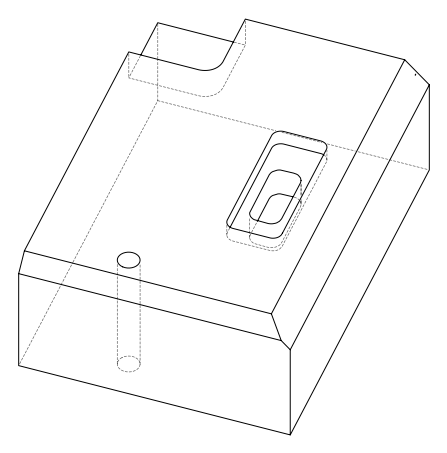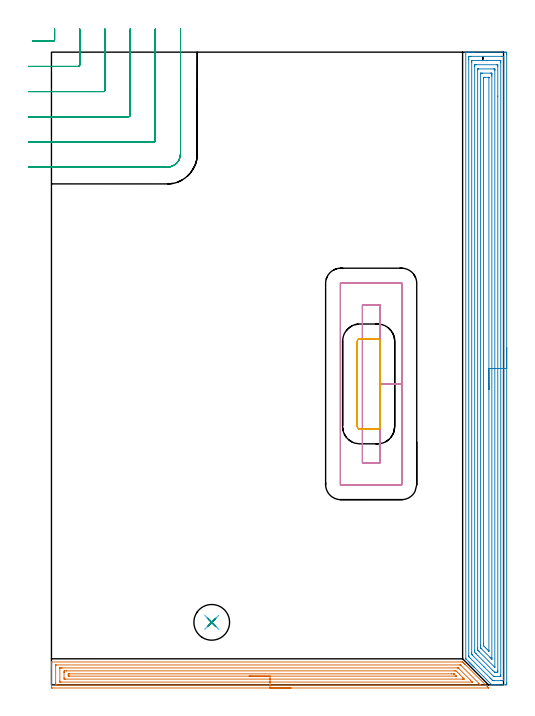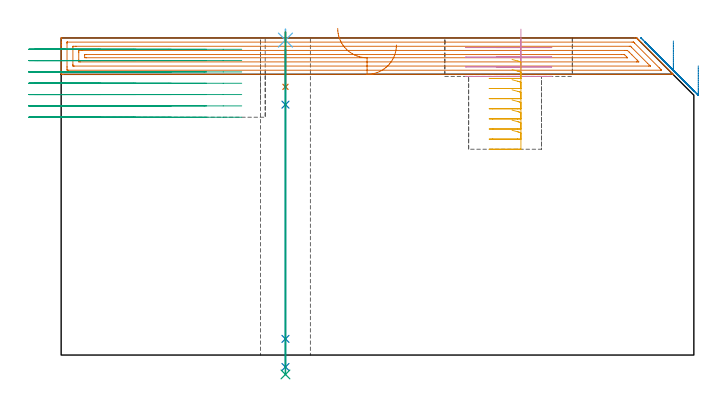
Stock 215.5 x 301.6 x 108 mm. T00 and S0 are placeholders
(PLAN: 9 operations, 6 tool changes, 40.3 min)
(1 AREA_MILL | FG_CHAMFER_SURFACE | UGT0205_001 | 8.31 min | 16434 mm3)
(2 AREA_MILL_1 | FG_CHAMFER_SURFACE_1 | UGT0205_001 | 17.05 min | 56298 mm3)
(3 MILL_CORNER_NOTCH_RECTANGULAR | CORNER_NOTCH_RECTANGULAR | UGT0201_008 | Follow Part, ap 4, ae 75% | 7.44 min | 116669 mm3)
(4 MILL_RECTANGULAR_POCKET | POCKET_RECTANGULAR_STRAIGHT | UGT0201_132 | Follow Part, ap 3.5, ae 75% | 3.84 min | 62140 mm3)
(5 MILL_RECTANGULAR_POCKET_1 | POCKET_RECTANGULAR_STRAIGHT_1 | UGT0201_132 | Follow Part, ap 3.5, ae 75% | 2.53 min | 33690 mm3)
(6 SPOT_DRILL | STEP1HOLE | NXT0321_9005460120000 | 0.03 min | 6 mm3)
(7 DRILL_BLIND_HOLE_INTO_CENTER | STEP1HOLE | NXT0301_082 | 0.08 min | 1476 mm3)
(8 GUN_DRILL_THROUGH_HOLE | STEP1HOLE | UGT0307_008 | 0.55 min | 8785 mm3)
(9 DRILL_TO_ENLARGE_THROUGH_HOLE | STEP1HOLE | UGT0301_044 | 0.47 min | 14222 mm3)
(TOOL UGT0205_001 | Chamfer Mill 20 x 3 x 45 deg. | D20 FL50 Z2)
(TOOL UGT0201_008 | End Mill 16 mm | D16 FL32 Z4)
(TOOL UGT0201_132 | Carbide End Mill 14.0 | D14 FL30 Z4)
(TOOL NXT0321_9005460120000 | NC Spot Drill, 142deg, 12mm, Carbide, Uncoated | D12 PA142 FL30 Z2)
(TOOL NXT0301_082 | Carbide Drill 11.1mm [860.1-1110-033A1-MM 2214] | D11.1 PA140 FL55 Z2)
(TOOL UGT0307_008 | Gun Drill 11 mm | D11 PA130 FL24 Z1)
(TOOL UGT0301_044 | Twist Drill 17 mm | D17 PA118 FL125 Z2)
(OP 1 AREA_MILL)
G17 G21 G94 G90
T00 M6
G54
G17 G0 G90 X114.2 Y-1.5 S1061 M3
G43 Z118. H0
Z105.6
G94 G1 X114.162 Z104.728 F250.
X114.048 Z103.864
X113.859 Z103.012
X113.597 Z102.18
X113.263 Z101.374
X112.86 Z100.6
X112.391 Z99.864
X111.86 Z99.172
X111.271 Z98.529
X110.628 Z97.94
X109.936 Z97.408
X109.2 Z96.94
X108.426 Z96.537
X107.62 Z96.203
X106.788 Z95.941
X105.936 Z95.752
X105.072 Z95.638
X104.2 Z95.6
X0.613
X0.185 Y-1.495 Z95.603
X0.01 Y-1.492 Z95.606
X0. Y-1.312 Z95.785
Y7.788 Z104.883
Y8.342 Z105.439
Y8.671 Z105.767
Y9.224 Z106.32
Y9.553 Z106.648
Y10.554 Z107.653
X0.007 Y10.892 Z107.983
X0.008 Y10.897 Z107.988
X0.166 Y10.9 Z108.
X195.285
X195.992 Y10.903 Z107.995
X196.002 Y10.897 Z107.991
X196.026 Y10.877 Z107.972
X196.178 Y10.723 Z107.821
X196.311 Y10.591 Z107.688
X196.467 Y10.436 Z107.531
X196.624 Y10.277 Z107.374
X196.746 Y10.155 Z107.252
X196.908 Y9.994 Z107.089
X197.071 Y9.83 Z106.928
X197.285 Y9.615 Z106.715
X207.937 Y-1.035 Z96.061
X208.393 Y-1.493 Z95.606
X208.397 Y-1.499 Z95.6
X104.2 Y-1.5
Y-0.086 Z97.014
X2.399 Y-0.085 Z97.015
X2.33
X2.024 Y-0.079 Z97.021
X2.01 Y0.02 Z97.12
X2.003 Y0.238 Z97.338
X2.001 Y0.729 Z97.829
X2. Y1.123 Z98.223
X2.001 Y9.064 Z106.164
X2.008 Y9.459 Z106.559
X2.01 Y9.48 Z106.58
X2.015 Y9.481 Z106.581
X2.038 Y9.484 Z106.584
X2.09 Y9.485 Z106.585
X2.193 Y9.486 Z106.586
X194.46
X194.873 Y9.484 Z106.584
X194.923 Y9.482 Z106.582
X194.946 Y9.479 Z106.579
X194.975 Y9.463 Z106.563
X195.113 Y9.331 Z106.431
X195.285 Y9.164 Z106.264
X203.721 Y0.729 Z97.829
X204.215 Y0.233 Z97.333
X204.422 Y0.016 Z97.116
X204.511 Y-0.079 Z97.021
X204.215 Y-0.084 Z97.016
X204.146 Y-0.085 Z97.015
X104.2 Y-0.086 Z97.014
Y1.328 Z98.428
X4.471 Y1.329 Z98.429
X4.185 Y1.331 Z98.431
X4.09 Y1.332 Z98.432
X4.022 Y1.335 Z98.435
X4.01 Y1.429 Z98.529
X4.004 Y1.612 Z98.712
X4.001 Y1.793 Z98.893
Y7.788 Z104.888
X4.003 Y7.969 Z105.069
X4.009 Y8.031 Z105.131
X4.015 Y8.065 Z105.165
X4.043 Y8.066 Z105.166
X4.185 Y8.069 Z105.169
X4.792 Y8.071 Z105.171
X5.078 Y8.072 Z105.172
X193.499 Y8.071 Z105.171
X193.786 Y8.069 Z105.169
X193.867 Y8.067 Z105.167
X193.914 Y8.065 Z105.165
X193.94 Y8.049 Z105.149
X194.031 Y7.963 Z105.063
X194.211 Y7.788 Z104.888
X199.75 Y2.251 Z99.351
X200.387 Y1.612 Z98.712
X200.643 Y1.351 Z98.451
X200.649 Y1.334 Z98.434
X200.643 Y1.333 Z98.433
X200.036 Y1.329 Z98.429
X104.2 Y1.328 Z98.428
Y2.743 Z99.843
X6.612
X6.122 Y2.748 Z99.848
X6.01 Y2.75 Z99.85
X6.005 Y2.945 Z100.045
X6. Y3.348 Z100.448
Y5.995 Z103.095
Y6.024 Z103.124
X6.01 Y6.45 Z103.55
X6.018 Y6.65 Z103.75
X6.226 Y6.654 Z103.754
X6.864 Y6.657 Z103.757
X7.116
X191.965
X192.606 Y6.653 Z103.753
X192.865 Y6.65 Z103.75
X193.499 Y6.052 Z103.152
X193.528 Y6.024 Z103.124
X194.392 Y5.159 Z102.259
X196.175 Y3.376 Z100.476
X196.605 Y2.934 Z100.034
X196.775 Y2.749 Z99.849
X196.677 Y2.747 Z99.847
X196.178 Y2.743 Z99.843
X195.926
X104.2
Y4.157 Z101.257
X8.65
X8.547 Y4.159 Z101.259
X8.341 Y4.164 Z101.264
X8.01 Y4.174 Z101.274
X8.008 Y4.259 Z101.359
X8.001 Y4.9 Z102.
X8.004 Y5.141 Z102.241
X8.007 Y5.221 Z102.321
X8.009 Y5.235 Z102.335
X8.1 Y5.238 Z102.338
X8.237 Y5.241 Z102.341
X8.444 Y5.243 Z102.343
X8.547
X190.82
X191.611 Y5.242 Z102.342
X191.713 Y5.24 Z102.34
X191.815 Y5.236 Z102.336
X191.862 Y5.227 Z102.327
X191.894 Y5.2 Z102.3
X191.957 Y5.141 Z102.241
X192.606 Y4.495 Z101.595
X192.837 Y4.259 Z101.359
X192.912 Y4.178 Z101.278
X192.921 Y4.163 Z101.263
X192.881 Y4.161 Z101.261
X192.812 Y4.159 Z101.259
X192.709 Y4.157 Z101.257
X192.606
X104.2
X103.328 Z101.295
X102.463 Z101.409
X101.612 Z101.598
X100.78 Z101.86
X99.974 Z102.194
X99.2 Z102.597
X98.464 Z103.065
X97.772 Z103.596
X97.129 Z104.186
X96.54 Z104.829
X96.008 Z105.521
X95.54 Z106.257
X95.137 Z107.031
X94.803 Z107.837
X94.541 Z108.669
X94.352 Z109.52
X94.238 Z110.385
X94.2 Z111.257
G0 Z118.
M5
M2
(OP 2 AREA_MILL_1)
G17 G21 G94 G90
T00 M6
G54
G17 G0 G90 X217. Y160.8 S1061 M3
G43 Z118. H0
Z98.5
G94 G1 Y160.762 Z97.628 F250.
Y160.648 Z96.763
Y160.459 Z95.912
Y160.197 Z95.08
Y159.863 Z94.274
Y159.46 Z93.5
Y158.991 Z92.764
Y158.46 Z92.072
Y157.871 Z91.429
Y157.228 Z90.84
Y156.536 Z90.308
Y155.8 Z89.84
Y155.026 Z89.437
Y154.22 Z89.103
Y153.388 Z88.841
Y152.536 Z88.652
Y151.672 Z88.538
Y150.8 Z88.5
Y1.038
X216.999 Y0.626 Z88.501
X216.995 Y0.149 Z88.503
X216.992 Y0.009 Z88.506
X216.524 Y0. Z88.973
X212.991 Z92.504
X211.577 Z93.919
X211.225 Z94.27
X210.252 Z95.248
X209.9 Y0.01 Z95.6
X209.722 Y0.179 Z95.778
X209.706 Y0.194 Z95.794
X201.675 Y8.224 Z103.823
X201.509 Y8.388 Z103.986
X201.347 Y8.552 Z104.151
X201.228 Y8.671 Z104.27
X201.067 Y8.83 Z104.427
X200.911 Y8.988 Z104.587
X200.781 Y9.118 Z104.716
X200.626 Y9.272 Z104.869
X200.474 Y9.425 Z105.023
X200.334 Y9.565 Z105.163
X200.184 Y9.713 Z105.311
X200.038 Y9.861 Z105.46
X199.887 Y10.012 Z105.61
X199.743 Y10.155 Z105.753
X199.601 Y10.297 Z105.896
X199.44 Y10.458 Z106.057
X199.301 Y10.597 Z106.195
X199.165 Y10.734 Z106.333
X198.993 Y10.905 Z106.504
X197.652 Y12.246 Z107.845
X197.524 Y12.38 Z107.973
X197.505 Y12.404 Z107.991
X197.5 Y12.693 Z108.
Y301.421
X197.503 Y301.593 Z107.988
X197.514 Y301.6 Z107.977
X197.881 Z107.619
X198.153 Z107.347
X198.859 Z106.636
X200.096 Z105.401
X200.626 Z104.869
X201.244 Z104.251
X215.906 Z89.591
X216.524 Y301.595 Z88.974
X216.992 Y301.591 Z88.506
X216.995 Y301.451 Z88.503
X216.999 Y300.974 Z88.501
X217. Y300.492 Z88.5
Y150.8
X215.586 Z89.914
Y3.363
X215.584 Y2.47 Z89.916
X215.583 Y2.413 Z89.917
X215.568 Y2.01 Z89.932
X215.163 Y2.003 Z90.337
X214.757 Y2.001 Z90.743
X214.283 Y2. Z91.217
X211.225 Y2.002 Z94.275
X210.744 Y2.006 Z94.756
X210.341 Y2.018 Z95.159
X209.939 Y2.413 Z95.561
X209.458 Y2.892 Z96.042
X209.042 Y3.307 Z96.458
X199.743 Y12.608 Z105.757
X199.214 Y13.14 Z106.286
X199.033 Y13.329 Z106.467
X198.921 Y13.459 Z106.579
X198.914 Y14.034 Z106.586
Y298.237
X198.916 Y299.13 Z106.584
X198.917 Y299.187 Z106.583
X198.933 Y299.59 Z106.567
X199.337 Y299.597 Z106.163
X199.743 Y299.599 Z105.757
X200.217 Y299.6 Z105.283
X214.757 Y299.599 Z90.743
X215.235 Y299.597 Z90.265
X215.471 Y299.59 Z90.029
X215.579 Y299.574 Z89.921
X215.585 Y299.243 Z89.915
Y299.187
X215.586 Y150.8 Z89.914
X214.172 Z91.328
X214.171 Y4.794 Z91.329
X214.169 Y4.201 Z91.331
X214.166 Y4.051 Z91.334
X214.165 Y4.021 Z91.335
X214.138 Y4.01 Z91.362
X214.07 Y4.003 Z91.43
X213.874 Y4.001 Z91.626
X211.225 Z94.275
X211.026 Y4.004 Z94.474
X210.894 Y4.008 Z94.606
X210.798 Y4.014 Z94.702
X210.759 Y4.049 Z94.741
X210.6 Y4.201 Z94.9
X206.128 Y8.671 Z99.372
X200.626 Y14.175 Z104.874
X200.441 Y14.365 Z105.059
X200.35 Y14.461 Z105.15
X200.335 Y14.492 Z105.165
X200.333 Y14.541 Z105.167
X200.331 Y14.627 Z105.169
X200.329 Y14.928 Z105.171
Y15.229
Y296.806
X200.331 Y297.399 Z105.169
X200.334 Y297.549 Z105.166
X200.335 Y297.579 Z105.165
X200.362 Y297.59 Z105.138
X200.431 Y297.596 Z105.069
X200.626 Y297.599 Z104.874
X207.493 Y297.6 Z98.007
X213.874 Y297.599 Z91.626
X214.073 Y297.597 Z91.427
X214.129 Y297.594 Z91.371
X214.16 Y297.59 Z91.34
X214.165 Y297.577 Z91.335
X214.168 Y297.499 Z91.332
X214.17 Y297.399 Z91.33
X214.171 Y297.098 Z91.329
X214.172 Y296.505 Z91.328
Y150.8
X212.757 Z92.743
Y6.883
X212.753 Y6.23 Z92.747
X212.75 Y6.016 Z92.75
X212.544 Y6.01 Z92.956
X212.097 Y6. Z93.403
X211.661 Z93.839
X211.443 Y6.001 Z94.057
X211.334 Y6.003 Z94.166
X211.279 Y6.006 Z94.221
X211.254 Y6.01 Z94.246
X211.225 Y6.035 Z94.275
X210.366 Y6.883 Z95.134
X203.214 Y14.034 Z102.286
X202.392 Y14.859 Z103.108
X202.326 Y14.928 Z103.174
X201.75 Y15.578 Z103.75
X201.748 Y15.822 Z103.752
X201.743 Y16.479 Z103.757
Y294.717
X201.747 Y295.37 Z103.753
X201.75 Y295.584 Z103.75
X201.956 Y295.59 Z103.544
X202.403 Y295.6 Z103.097
X212.119 Z93.381
X212.546 Y295.593 Z92.954
X212.75 Y295.588 Z92.75
X212.752 Y295.47 Z92.748
X212.756 Y294.954 Z92.744
X212.757 Y280.629 Z92.743
Y150.8
X211.343 Z94.157
X211.342 Y8.671 Z94.158
X211.341 Y8.552 Z94.159
X211.337 Y8.431 Z94.163
X211.334 Y8.376 Z94.166
X211.291 Y8.414 Z94.209
X211.225 Y8.477 Z94.275
X211.028 Y8.671 Z94.472
X203.876 Y15.822 Z101.624
X203.276 Y16.426 Z102.224
X203.206 Y16.5 Z102.294
X203.173 Y16.538 Z102.327
X203.164 Y16.597 Z102.336
X203.16 Y16.716 Z102.34
X203.158 Y16.835 Z102.342
X203.157 Y17.61 Z102.343
Y293.17
X203.16 Y293.41 Z102.34
X203.164 Y293.569 Z102.336
X203.168 Y293.592 Z102.332
X203.173 Y293.594 Z102.327
X203.193 Y293.597 Z102.307
X203.276 Y293.599 Z102.224
X203.496 Y293.6 Z102.004
X210.562 Z94.938
X211.225 Y293.596 Z94.275
X211.318 Y293.593 Z94.182
X211.329 Y293.591 Z94.171
X211.336 Y293.575 Z94.164
X211.339 Y293.45 Z94.161
X211.342 Y293.29 Z94.158
X211.343 Y293.049 Z94.157
Y292.929
Y150.8
X209.929 Z95.571
Y13.14
X209.927 Y12.665 Z95.573
X209.923 Y12.246 Z95.577
X209.922 Y12.238 Z95.578
X209.906 Y12.246 Z95.594
X209.458 Y12.69 Z96.042
X209.007 Y13.14 Z96.493
X204.792 Y17.357 Z100.708
X204.666 Y17.485 Z100.834
X204.605 Y17.552 Z100.895
X204.578 Y17.583 Z100.922
X204.577 Y17.61 Z100.923
X204.573 Y18.085 Z100.927
X204.571 Y18.504 Z100.929
Y18.98
X204.572 Y291.38 Z100.928
X204.573 Y291.499 Z100.927
X204.575 Y291.558 Z100.925
X204.577 Y291.582 Z100.923
X204.596 Y291.593 Z100.904
X205.042 Y291.597 Z100.458
X205.473 Y291.6 Z100.027
X209.458 Y291.599 Z96.042
X209.893 Y291.596 Z95.607
X209.921 Y291.59 Z95.579
X209.924 Y291.564 Z95.576
X209.927 Y291.142 Z95.573
X209.929 Y290.665 Z95.571
Y290.248
Y150.8
X208.515 Z96.985
X208.514 Y16.34 Z96.986
X208.512 Y16.152 Z96.988
X208.51 Y16.107 Z96.99
X208.509 Y16.1 Z96.991
X208.495 Y16.111 Z97.005
X208.431 Y16.171 Z97.069
X207.881 Y16.716 Z97.619
X207.692 Y16.905 Z97.808
X206.987 Y17.61 Z98.513
X206.808 Y17.789 Z98.692
X206.099 Y18.504 Z99.401
X205.997 Y18.612 Z99.503
X205.992 Y18.712 Z99.508
X205.989 Y18.92 Z99.511
X205.986 Y19.336 Z99.514
X205.985 Y19.397 Z99.515
X205.986 Y289.354 Z99.514
X205.989 Y289.562 Z99.511
X205.991 Y289.585 Z99.509
X205.993 Y289.59 Z99.507
X206.03 Y289.593 Z99.47
X206.16 Y289.598 Z99.34
X206.322 Y289.599 Z99.178
X206.565 Y289.6 Z98.935
X208.332 Z97.168
X208.442 Y289.599 Z97.058
X208.471 Y289.598 Z97.029
X208.5 Y289.594 Z97.
X208.508 Y289.59 Z96.992
X208.51 Y289.582 Z96.99
X208.513 Y289.549 Z96.987
X208.515 Y289.415 Z96.985
Y289.354
Y150.8
Y149.928 Z97.023
Y149.063 Z97.137
Y148.212 Z97.326
Y147.38 Z97.588
Y146.574 Z97.922
Y145.8 Z98.325
Y145.064 Z98.794
Y144.372 Z99.325
Y143.729 Z99.914
Y143.14 Z100.557
Y142.608 Z101.249
Y142.14 Z101.985
Y141.737 Z102.759
Y141.403 Z103.565
Y141.141 Z104.397
Y140.952 Z105.249
Y140.838 Z106.114
Y140.8 Z106.985
G0 Z118.
M5
M2
(OP 3 MILL_CORNER_NOTCH_RECTANGULAR)
G17 G21 G94 G90
T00 M6
G54
G17 G0 G90 X-9.079 Y306.8 S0 M3
G43 Z118. H0
Z104.143
G94 G1 X-6.079 F250.
X0.705 F500.
G3 X1.5 Y307.595 R0.8
G1 Y309.6
Y312.6 F250.
G0 Z118.
X-11. Y294.8
Z104.143
G1 X-8.
X12.705 F500.
G3 X13.5 Y295.595 R0.8
G1 Y309.6
Y312.6 F250.
G0 Z118.
X-11. Y282.8
Z104.143
G1 X-8.
X24.704 F500.
G3 X25.5 Y283.596 R0.8
G1 Y309.6
Y312.6 F250.
G0 Z118.
X-11. Y270.8
Z104.143
G1 X-8.
X36.704 F500.
G3 X37.5 Y271.596 R0.8
G1 Y309.6
Y312.6 F250.
G0 Z118.
X-11. Y258.8
Z104.143
G1 X-8.
X48.704 F500.
G3 X49.5 Y259.596 R0.8
G1 Y309.6
Y312.6 F250.
G0 Z118.
X-11. Y246.8
Z104.143
G1 X-8.
X55.2 F500.
G3 X61.5 Y253.1 R6.3
G1 Y309.6
Y312.6 F250.
G0 Z118.
X-9.079 Y306.8
Z100.286
G1 X-6.079
X0.705 F500.
G3 X1.5 Y307.595 R0.8
G1 Y309.6
Y312.6 F250.
G0 Z118.
X-11. Y294.8
Z100.286
G1 X-8.
X12.705 F500.
G3 X13.5 Y295.595 R0.8
G1 Y309.6
Y312.6 F250.
G0 Z118.
X-11. Y282.8
Z100.286
G1 X-8.
X24.704 F500.
G3 X25.5 Y283.596 R0.8
G1 Y309.6
Y312.6 F250.
G0 Z118.
X-11. Y270.8
Z100.286
G1 X-8.
X36.704 F500.
G3 X37.5 Y271.596 R0.8
G1 Y309.6
Y312.6 F250.
G0 Z118.
X-11. Y258.8
Z100.286
G1 X-8.
X48.704 F500.
G3 X49.5 Y259.596 R0.8
G1 Y309.6
Y312.6 F250.
G0 Z118.
X-11. Y246.8
Z100.286
G1 X-8.
X55.2 F500.
G3 X61.5 Y253.1 R6.3
G1 Y309.6
Y312.6 F250.
G0 Z118.
X-9.079 Y306.8
Z96.429
G1 X-6.079
X0.705 F500.
G3 X1.5 Y307.595 R0.8
G1 Y309.6
Y312.6 F250.
G0 Z118.
X-11. Y294.8
Z96.429
G1 X-8.
X12.705 F500.
G3 X13.5 Y295.595 R0.8
G1 Y309.6
Y312.6 F250.
G0 Z118.
X-11. Y282.8
Z96.429
G1 X-8.
X24.704 F500.
G3 X25.5 Y283.596 R0.8
G1 Y309.6
Y312.6 F250.
G0 Z118.
X-11. Y270.8
Z96.429
G1 X-8.
X36.704 F500.
G3 X37.5 Y271.596 R0.8
G1 Y309.6
Y312.6 F250.
G0 Z118.
X-11. Y258.8
Z96.429
G1 X-8.
X48.704 F500.
G3 X49.5 Y259.596 R0.8
G1 Y309.6
Y312.6 F250.
G0 Z118.
X-11. Y246.8
Z96.429
G1 X-8.
X55.2 F500.
G3 X61.5 Y253.1 R6.3
G1 Y309.6
Y312.6 F250.
G0 Z118.
X-9.079 Y306.8
Z92.571
G1 X-6.079
X0.705 F500.
G3 X1.5 Y307.595 R0.8
G1 Y309.6
Y312.6 F250.
G0 Z118.
X-11. Y294.8
Z92.571
G1 X-8.
X12.704 F500.
G3 X13.5 Y295.596 R0.8
G1 Y309.6
Y312.6 F250.
G0 Z118.
X-11. Y282.8
Z92.571
G1 X-8.
X24.704 F500.
G3 X25.5 Y283.596 R0.8
G1 Y309.6
Y312.6 F250.
G0 Z118.
X-11. Y270.8
Z92.571
G1 X-8.
X36.704 F500.
G3 X37.5 Y271.596 R0.8
G1 Y309.6
Y312.6 F250.
G0 Z118.
X-11. Y258.8
Z92.571
G1 X-8.
X48.704 F500.
G3 X49.5 Y259.596 R0.8
G1 Y309.6
Y312.6 F250.
G0 Z118.
X-11. Y246.8
Z92.571
G1 X-8.
X55.2 F500.
G3 X61.5 Y253.1 R6.3
G1 Y309.6
Y312.6 F250.
G0 Z118.
X-9.079 Y306.8
Z88.714
G1 X-6.079
X0.705 F500.
G3 X1.5 Y307.595 R0.8
G1 Y309.6
Y312.6 F250.
G0 Z118.
X-11. Y294.8
Z88.714
G1 X-8.
X12.704 F500.
G3 X13.5 Y295.596 R0.8
G1 Y309.6
Y312.6 F250.
G0 Z118.
X-11. Y282.8
Z88.714
G1 X-8.
X24.704 F500.
G3 X25.5 Y283.596 R0.8
G1 Y309.6
Y312.6 F250.
G0 Z118.
X-11. Y270.8
Z88.714
G1 X-8.
X36.704 F500.
G3 X37.5 Y271.596 R0.8
G1 Y309.6
Y312.6 F250.
G0 Z118.
X-11. Y258.8
Z88.714
G1 X-8.
X48.704 F500.
G3 X49.5 Y259.596 R0.8
G1 Y309.6
Y312.6 F250.
G0 Z118.
X-11. Y246.8
Z88.714
G1 X-8.
X55.2 F500.
G3 X61.5 Y253.1 R6.3
G1 Y309.6
Y312.6 F250.
G0 Z118.
X-9.079 Y306.8
Z84.857
G1 X-6.079
X0.705 F500.
G3 X1.5 Y307.595 R0.8
G1 Y309.6
Y312.6 F250.
G0 Z118.
X-11. Y294.8
Z84.857
G1 X-8.
X12.704 F500.
G3 X13.5 Y295.596 R0.8
G1 Y309.6
Y312.6 F250.
G0 Z118.
X-11. Y282.8
Z84.857
G1 X-8.
X24.704 F500.
G3 X25.5 Y283.596 R0.8
G1 Y309.6
Y312.6 F250.
G0 Z118.
X-11. Y270.8
Z84.857
G1 X-8.
X36.704 F500.
G3 X37.5 Y271.596 R0.8
G1 Y309.6
Y312.6 F250.
G0 Z118.
X-11. Y258.8
Z84.857
G1 X-8.
X48.704 F500.
G3 X49.5 Y259.596 R0.8
G1 Y309.6
Y312.6 F250.
G0 Z118.
X-11. Y246.8
Z84.857
G1 X-8.
X55.2 F500.
G3 X61.5 Y253.1 R6.3
G1 Y309.6
Y312.6 F250.
G0 Z118.
X-9.079 Y306.8
Z81.
G1 X-6.079
X0.705 F500.
G3 X1.5 Y307.595 R0.8
G1 Y309.6
Y312.6 F250.
G0 Z118.
X-11. Y294.8
Z81.
G1 X-8.
X12.704 F500.
G3 X13.5 Y295.596 R0.8
G1 Y309.6
Y312.6 F250.
G0 Z118.
X-11. Y282.8
Z81.
G1 X-8.
X24.704 F500.
G3 X25.5 Y283.596 R0.8
G1 Y309.6
Y312.6 F250.
G0 Z118.
X-11. Y270.8
Z81.
G1 X-8.
X36.704 F500.
G3 X37.5 Y271.596 R0.8
G1 Y309.6
Y312.6 F250.
G0 Z118.
X-11. Y258.8
Z81.
G1 X-8.
X48.704 F500.
G3 X49.5 Y259.596 R0.8
G1 Y309.6
Y312.6 F250.
G0 Z118.
X-11. Y246.8
Z81.
G1 X-8.
X55.2 F500.
G3 X61.5 Y253.1 R6.3
G1 Y309.6
Y312.6 F250.
G0 Z118.
M5
M2
(OP 4 MILL_RECTANGULAR_POCKET)
G17 G21 G94 G90
T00 M6
G54
G17 G0 G90 X156.6 Y120.031 S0 M3
G43 Z118. H0
Z111.
G94 G1 Y143.45 Z104.725 F250.
Y181.1 F500.
X148.2
Y105.8
X156.6
Y143.45
X167.1
Y191.4
G3 X166.9 Y191.6 R0.2
G1 X137.9
G3 X137.7 Y191.4 R0.2
G1 Y95.5
G3 X137.9 Y95.3 R0.2
G1 X166.9
G3 X167.1 Y95.5 R0.2
G1 Y143.45
Y144.45
G0 X156.6 Y120.031 Z107.725
G1 Y143.45 Z101.45 F250.
Y181.1 F500.
X148.2
Y105.8
X156.6
Y143.45
X167.1
Y191.4
G3 X166.9 Y191.6 R0.2
G1 X137.9
G3 X137.7 Y191.4 R0.2
G1 Y95.5
G3 X137.9 Y95.3 R0.2
G1 X166.9
G3 X167.1 Y95.5 R0.2
G1 Y143.45
Y144.45
G0 X156.6 Y120.031 Z104.45
G1 Y143.45 Z98.175 F250.
Y181.1 F500.
X148.2
Y105.8
X156.6
Y143.45
X167.1
Y191.4
G3 X166.9 Y191.6 R0.2
G1 X137.9
G3 X137.7 Y191.4 R0.2
G1 Y95.5
G3 X137.9 Y95.3 R0.2
G1 X166.9
G3 X167.1 Y95.5 R0.2
G1 Y143.45
Y144.45
G0 X156.6 Y120.031 Z101.175
G1 Y143.45 Z94.9 F250.
Y181.1 F500.
X148.2
Y105.8
X156.6
Y143.45
X167.1
Y191.4
G3 X166.9 Y191.6 R0.2
G1 X137.9
G3 X137.7 Y191.4 R0.2
G1 Y95.5
G3 X137.9 Y95.3 R0.2
G1 X166.9
G3 X167.1 Y95.5 R0.2
G1 Y143.45
Y144.45
G0 Z118.
M5
M2
(OP 5 MILL_RECTANGULAR_POCKET_1)
G17 G21 G94 G90
T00 M6
G54
G17 G0 G90 X153.584 Y121.9 S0 M3
G43 Z118. H0
Z100.664
G94 G1 X155.51 Z100.148 F250.
X155.782 Y121.957 Z100.073
X156.034 Y122.075 Z99.998
X156.252 Y122.248 Z99.924
X156.425 Y122.466 Z99.849
X156.543 Y122.718 Z99.775
X156.6 Y122.99 Z99.7
Y143.45 Z94.218
Y163.8 F500.
G3 X155.4 Y165. R1.2
G1 X147.
G3 X145.8 Y163.8 R1.2
G1 Y123.1
G3 X147. Y121.9 R1.2
G1 X155.4
G3 X156.6 Y123.1 R1.2
G1 Y143.45
Y144.45
G0 X153.584 Y121.9 Z97.218
G1 X155.51 Z96.702 F250.
X155.782 Y121.957 Z96.628
X156.034 Y122.075 Z96.553
X156.252 Y122.248 Z96.478
X156.425 Y122.466 Z96.404
X156.543 Y122.718 Z96.329
X156.6 Y122.99 Z96.255
Y143.45 Z90.773
Y163.8 F500.
G3 X155.4 Y165. R1.2
G1 X147.
G3 X145.8 Y163.8 R1.2
G1 Y123.1
G3 X147. Y121.9 R1.2
G1 X155.4
G3 X156.6 Y123.1 R1.2
G1 Y143.45
Y144.45
G0 X153.584 Y121.9 Z93.773
G1 X155.51 Z93.257 F250.
X155.782 Y121.957 Z93.182
X156.034 Y122.075 Z93.108
X156.252 Y122.248 Z93.033
X156.425 Y122.466 Z92.958
X156.543 Y122.718 Z92.884
X156.6 Y122.99 Z92.809
Y143.45 Z87.327
Y163.8 F500.
G3 X155.4 Y165. R1.2
G1 X147.
G3 X145.8 Y163.8 R1.2
G1 Y123.1
G3 X147. Y121.9 R1.2
G1 X155.4
G3 X156.6 Y123.1 R1.2
G1 Y143.45
Y144.45
G0 X153.584 Y121.9 Z90.327
G1 X155.51 Z89.811 F250.
X155.782 Y121.957 Z89.737
X156.034 Y122.075 Z89.662
X156.252 Y122.248 Z89.588
X156.425 Y122.466 Z89.513
X156.543 Y122.718 Z89.438
X156.6 Y122.99 Z89.364
Y143.45 Z83.882
Y163.8 F500.
G3 X155.4 Y165. R1.2
G1 X147.
G3 X145.8 Y163.8 R1.2
G1 Y123.1
G3 X147. Y121.9 R1.2
G1 X155.4
G3 X156.6 Y123.1 R1.2
G1 Y143.45
Y144.45
G0 X153.584 Y121.9 Z86.882
G1 X155.51 Z86.366 F250.
X155.782 Y121.957 Z86.291
X156.034 Y122.075 Z86.217
X156.252 Y122.248 Z86.142
X156.425 Y122.466 Z86.068
X156.543 Y122.718 Z85.993
X156.6 Y122.99 Z85.918
Y143.45 Z80.436
Y163.8 F500.
G3 X155.4 Y165. R1.2
G1 X147.
G3 X145.8 Y163.8 R1.2
G1 Y123.1
G3 X147. Y121.9 R1.2
G1 X155.4
G3 X156.6 Y123.1 R1.2
G1 Y143.45
Y144.45
G0 X153.584 Y121.9 Z83.436
G1 X155.51 Z82.92 F250.
X155.782 Y121.957 Z82.846
X156.034 Y122.075 Z82.771
X156.252 Y122.248 Z82.697
X156.425 Y122.466 Z82.622
X156.543 Y122.718 Z82.548
X156.6 Y122.99 Z82.473
Y143.45 Z76.991
Y163.8 F500.
G3 X155.4 Y165. R1.2
G1 X147.
G3 X145.8 Y163.8 R1.2
G1 Y123.1
G3 X147. Y121.9 R1.2
G1 X155.4
G3 X156.6 Y123.1 R1.2
G1 Y143.45
Y144.45
G0 X153.584 Y121.9 Z79.991
G1 X155.51 Z79.475 F250.
X155.782 Y121.957 Z79.4
X156.034 Y122.075 Z79.326
X156.252 Y122.248 Z79.251
X156.425 Y122.466 Z79.177
X156.543 Y122.718 Z79.102
X156.6 Y122.99 Z79.028
Y143.45 Z73.545
Y163.8 F500.
G3 X155.4 Y165. R1.2
G1 X147.
G3 X145.8 Y163.8 R1.2
G1 Y123.1
G3 X147. Y121.9 R1.2
G1 X155.4
G3 X156.6 Y123.1 R1.2
G1 Y143.45
Y144.45
G0 X153.584 Y121.9 Z76.545
G1 X155.51 Z76.029 F250.
X155.782 Y121.957 Z75.955
X156.034 Y122.075 Z75.88
X156.252 Y122.248 Z75.806
X156.425 Y122.466 Z75.731
X156.543 Y122.718 Z75.657
X156.6 Y122.99 Z75.582
Y143.45 Z70.1
Y163.8 F500.
G3 X155.4 Y165. R1.2
G1 X147.
G3 X145.8 Y163.8 R1.2
G1 Y123.1
G3 X147. Y121.9 R1.2
G1 X155.4
G3 X156.6 Y123.1 R1.2
G1 Y143.45
Y144.45
G0 Z118.
M5
M2
(OP 6 SPOT_DRILL)
G17 G21 G94 G90
T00 M6
G54
G17 G0 G90 X76.4 Y29.8 S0 M3
G43 Z118. H0
G94 G81 G98 Z107.268 F250. R111.
G80
M5
M2
(OP 7 DRILL_BLIND_HOLE_INTO_CENTER)
G17 G21 G94 G90
T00 M6
G54
G17 G0 G90 X76.4 Y29.8 S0 M3
G43 Z118. H1
G94 G81 G98 Z91.35 F250. R110.
G80
M5
M2
(OP 8 GUN_DRILL_THROUGH_HOLE)
G17 G21 G94 G90
T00 M6
G54
G17 G0 G90 X76.4 Y29.8 M8
G43 Z118. H0
Z104.189
S716 M3
G94 G1 Z85.287 F125. M26
G4 X.084
Z5.5 F250.
G4 X.084
Z-4.065 F125.
G4 X.084
M5
M9
G0 Z104.189
Z118.
M2
(OP 9 DRILL_TO_ENLARGE_THROUGH_HOLE)
G17 G21 G94 G90
T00 M6
G54
G17 G0 G90 X76.4 Y29.8 S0 M3
G43 Z118. H0
G94 G73 G98 Z-6.607 F250. Q16.372 R110.
G80
M5
M2
